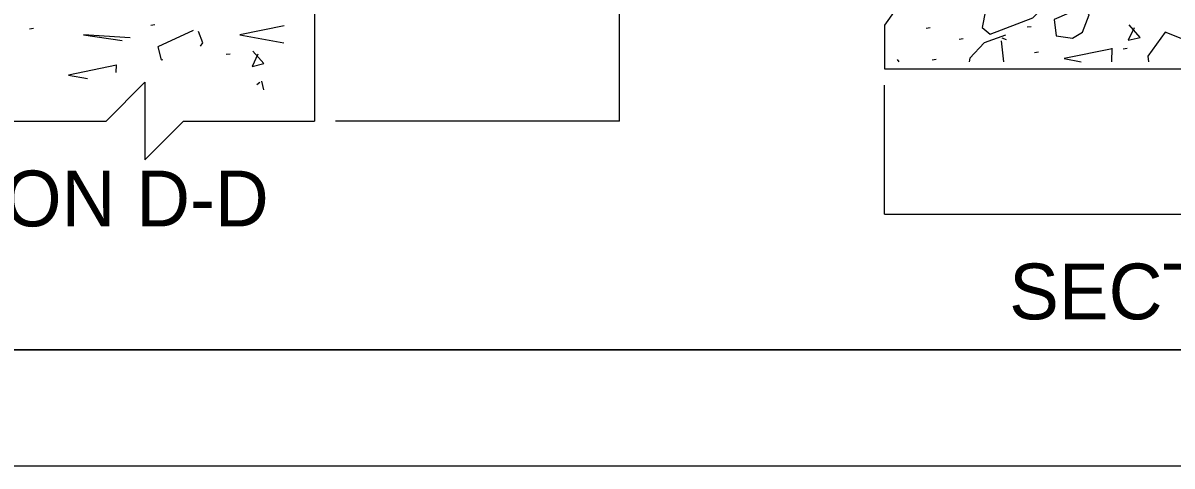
# Model space of a CAD drawing. Extents: x 1000 to 1036.3, y 1000 to 1022.
# Drawn here: x 1018.619 to 1023.563, y 1000 to 1001.906 of the extents above; entities that cross this region are included whole.
import ezdxf

# ---------------------------------------------------------------- set-up
doc = ezdxf.new("R2010")
doc.units = 0
for name, color, linetype in [('Level 1', 7, 'Continuous'), ('Level 10', 7, 'Continuous'), ('Level 11', 7, 'Continuous')]:
    doc.layers.add(name, color=color, linetype=linetype)

msp = doc.modelspace()

# ---------------------------------------------------------------- linework, layer by layer
at = {"layer": 'Level 1'}
for p, q in [((1019.8738, 1004.2978), (1019.8738, 1001.4841)), ((1019.8738, 1004.2978), (1019.8738, 1001.4841)), ((1022.7641, 1002.5216), (1022.3266, 1001.8966)), ((1022.7641, 1002.5216), (1022.3266, 1001.8966)), ((1021.1862, 1001.4841), (1021.1862, 1002.0368)), ((1022.3266, 1001.8966), (1022.3266, 1001.7091)), ((1022.3266, 1001.8966), (1022.3266, 1001.7091)), ((1022.3266, 1001.7091), (1025.7016, 1001.7091)), ((1022.3266, 1001.7091), (1025.7016, 1001.7091)), ((1022.3266, 1001.0841), (1022.3266, 1001.6377)), ((1017.6238, 1001.4841), (1018.7262, 1001.4841)), ((1017.6238, 1001.4841), (1018.7262, 1001.4841)), ((1019.5596, 1001.4841), (1019.8738, 1001.4841)), ((1019.5596, 1001.4841), (1019.8738, 1001.4841)), ((1021.1862, 1001.4841), (1019.9642, 1001.4841)), ((1022.3266, 1001.0841), (1025.7016, 1001.0841)), ((1022.3266, 1001.0841), (1025.7016, 1001.0841))]:
    msp.add_line(p, q, dxfattribs=at)
msp.add_lwpolyline([(1007, 1000.5), (1035.5, 1000.5), (1035.5, 1021.5), (1007, 1021.5)], close=True, dxfattribs=at)
for points in [[(1022.9468, 1002.0236), (1022.8658, 1002.0876), (1022.7762, 1002.0407), (1022.7463, 1001.887), (1022.7804, 1001.8572), (1022.9639, 1001.9276), (1023.0088, 1001.9724), (1022.9746, 1002.0364)], [(1023.2349, 1001.998), (1023.0557, 1001.9212), (1023.0642, 1001.8508), (1023.1346, 1001.8401), (1023.1773, 1001.8657), (1023.2072, 1001.9404), (1023.1283, 1002.0236)], [(1018.6638, 1001.8818), (1018.6468, 1001.8796)], [(1019.186, 1001.8974), (1019.1689, 1001.8953)], [(1019.3504, 1001.8738), (1019.1989, 1001.8033)], [(1019.3931, 1001.8204), (1019.3738, 1001.8695)], [(1019.7423, 1001.8933), (1019.5525, 1001.8542)], [(1022.5225, 1001.8848), (1022.5054, 1001.8826)], [(1022.957, 1001.89), (1022.9399, 1001.8878)], [(1023.4008, 1001.8846), (1023.3752, 1001.8313), (1023.4264, 1001.8441), (1023.3794, 1001.8974)], [(1023.5337, 1001.8657), (1023.4589, 1001.7633)], [(1023.7385, 1001.7846), (1023.5337, 1001.8657)], [(1019.0794, 1001.8418), (1018.8788, 1001.8546), (1019.0453, 1001.8311)], [(1019.3827, 1001.8061), (1019.3931, 1001.8204)], [(1019.5525, 1001.8542), (1019.7416, 1001.8208)], [(1022.6638, 1001.8376), (1022.6468, 1001.8355)], [(1022.7548, 1001.8209), (1022.6929, 1001.7548)], [(1022.8466, 1001.8529), (1022.7548, 1001.8209)], [(1022.8398, 1001.7393), (1022.8295, 1001.8294)], [(1022.8508, 1001.8337), (1022.8316, 1001.8401)], [(1019.1989, 1001.8033), (1019.2138, 1001.7479)], [(1019.5107, 1001.7718), (1019.4936, 1001.7697)], [(1019.6298, 1001.7716), (1019.6042, 1001.7183), (1019.6553, 1001.7311), (1019.6084, 1001.7844)], [(1022.9884, 1001.78), (1022.9713, 1001.7779)], [(1023.3053, 1001.7952), (1023.0984, 1001.7525)], [(1023.3039, 1001.7393), (1023.3053, 1001.7973)], [(1023.3707, 1001.7958), (1023.3536, 1001.7936)], [(1019.0213, 1001.7241), (1018.8143, 1001.6814)], [(1019.0203, 1001.6925), (1019.0213, 1001.7263)], [(1019.2138, 1001.7479), (1019.2208, 1001.7485)], [(1022.3897, 1001.7393), (1022.3818, 1001.7484)], [(1022.5487, 1001.7486), (1022.5316, 1001.7465)], [(1022.6929, 1001.7548), (1022.6899, 1001.7393)], [(1023.0984, 1001.7525), (1023.1728, 1001.7393)], [(1023.4589, 1001.7633), (1023.4615, 1001.7393)], [(1018.8143, 1001.6814), (1018.8966, 1001.6669)], [(1018.7262, 1001.4841), (1018.9762, 1001.4841), (1019.1429, 1001.6508), (1019.1429, 1001.3174), (1019.3096, 1001.4841), (1019.5596, 1001.4841)], [(1018.7262, 1001.4841), (1018.9762, 1001.4841), (1019.1429, 1001.6508), (1019.1429, 1001.3174), (1019.3096, 1001.4841), (1019.5596, 1001.4841)], [(1019.6384, 1001.6498), (1019.6243, 1001.6394)], [(1019.6549, 1001.6183), (1019.647, 1001.6562)]]:
    msp.add_lwpolyline(points, dxfattribs=at)
at = {"layer": 'Level 10'}
for p, q in [((1035.5, 1000.5), (1007, 1000.5)), ((1035.5, 1000.5), (1007, 1000.5)), ((1036, 1000), (1000, 1000)), ((1036, 1000), (1000, 1000))]:
    msp.add_line(p, q, dxfattribs=at)
at = {"layer": 'Level 11'}
msp.add_lwpolyline([(1007, 1021.5), (1035.5, 1021.5), (1035.5, 1000.5), (1007, 1000.5)], close=True, dxfattribs=at)

# ---------------------------------------------------------------- texts
at = {"layer": 'Level 1'}
for s, p in [('SECTION D-D', (1017.5903, 1001.0309)), ('SECTION D-D', (1017.5903, 1001.0309)), ('SECTION E-E', (1022.8623, 1000.6309)), ('SECTION E-E', (1022.8623, 1000.6309))]:
    msp.add_text(s, height=0.24, dxfattribs=at).set_placement(p)

doc.saveas('drawing.dxf')
